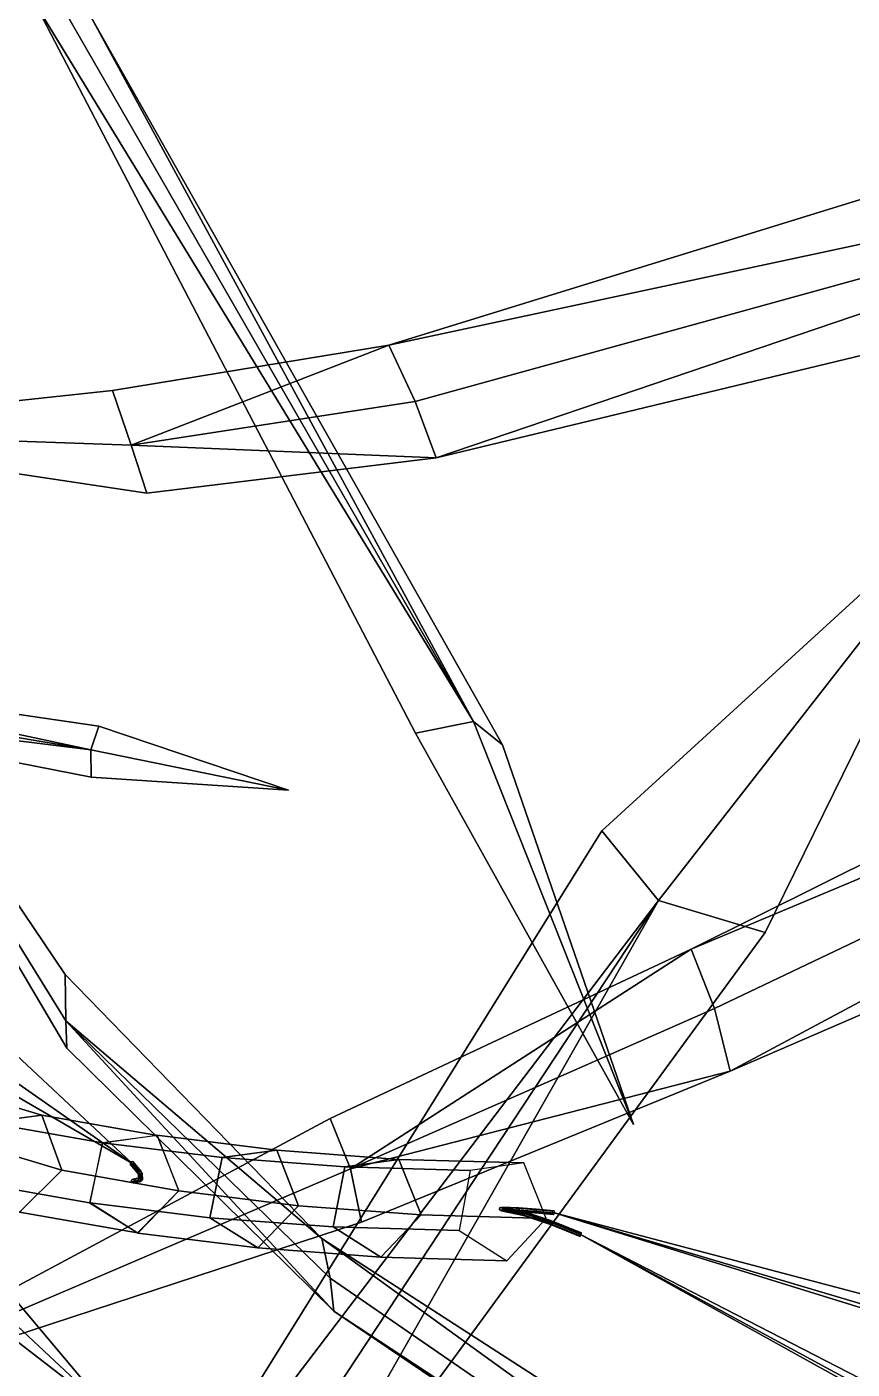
# Model space of a CAD drawing. Header units: metres. Extents: x -488 to 282, y -579 to 399.
# Drawn here: x 64.8 to 115.2, y -81.4 to 0.7 of the extents above; entities that cross this region are included whole.
import ezdxf

# ---------------------------------------------------------------- set-up
doc = ezdxf.new("R2010")
doc.units = ezdxf.units.M

msp = doc.modelspace()

# ---------------------------------------------------------------- linework, layer by layer
at = {"layer": 'coreopsi_1Pdncle', "color": 3}
for points in [[(36.6886, -51.3794, 83.9511), (73.6075, -105.0124, 166.332), (71.3251, -107.2549, 165.8949), (34.4062, -53.6218, 83.514)], [(39.287, -52.2302, 82.2327), (76.2059, -105.8632, 164.6136), (73.6075, -105.0124, 166.332), (36.6886, -51.3794, 83.9511)], [(38.6348, -55.00653, 80.7175), (75.5537, -108.6395, 163.0984), (76.2059, -105.8632, 164.6136), (39.287, -52.2302, 82.2327)], [(34.4062, -53.6218, 83.514), (71.3251, -107.2549, 165.8949), (72.4917, -109.5126, 163.9022), (35.5728, -55.8796, 81.5214)], [(35.5728, -55.8796, 81.5214), (72.4917, -109.5126, 163.9022), (75.5537, -108.6395, 163.0984), (38.6348, -55.00653, 80.7175)]]:
    msp.add_3dface(points, dxfattribs=at)
at = {"layer": 'coreopsi_Leaf', "color": 3}
for points in [[(67.1219, 1.5777, 154.8568), (92.1011, -41.8102, 181.0646), (65.2481, 2.1514, 156.4973)], [(67.1219, 1.5777, 154.8568), (65.2481, 2.1514, 156.4973), (92.1011, -41.8102, 181.0646)], [(65.2481, 2.1514, 156.4973), (92.1011, -41.8102, 181.0646), (88.5399, -42.5112, 183.9477)], [(65.2481, 2.1514, 156.4973), (88.5399, -42.5112, 183.9477), (92.1011, -41.8102, 181.0646)], [(68.7483, 1.2195, 152.963), (92.1011, -41.8102, 181.0646), (67.1219, 1.5777, 154.8568)], [(68.7483, 1.2195, 152.963), (67.1219, 1.5777, 154.8568), (92.1011, -41.8102, 181.0646)], [(68.7483, 1.2195, 152.963), (93.8664, -43.2322, 178.1299), (92.1011, -41.8102, 181.0646)], [(68.7483, 1.2195, 152.963), (92.1011, -41.8102, 181.0646), (93.8664, -43.2322, 178.1299)], [(86.9172, -18.7997, 318.8121), (148.6813, 0.2678, 378.7972), (149.6488, -5.3677, 378.2444)], [(86.9172, -18.7997, 318.8121), (149.6488, -5.3677, 378.2444), (148.6813, 0.2678, 378.7972)], [(86.9172, -18.7997, 318.8121), (149.6488, -5.3677, 378.2444), (88.522, -22.24, 317.8888)], [(86.9172, -18.7997, 318.8121), (88.522, -22.24, 317.8888), (149.6488, -5.3677, 378.2444)], [(88.522, -22.24, 317.8888), (149.6488, -5.3677, 378.2444), (89.8055, -25.6809, 316.4093)], [(88.522, -22.24, 317.8888), (89.8055, -25.6809, 316.4093), (149.6488, -5.3677, 378.2444)], [(89.8055, -25.6809, 316.4093), (149.6488, -5.3677, 378.2444), (154.276, -10.1676, 375.5766)], [(89.8055, -25.6809, 316.4093), (154.276, -10.1676, 375.5766), (149.6488, -5.3677, 378.2444)], [(70.02516, -21.5784, 296.678), (86.9172, -18.7997, 318.8121), (71.1709, -24.9035, 296.7615)], [(70.02516, -21.5784, 296.678), (71.1709, -24.9035, 296.7615), (86.9172, -18.7997, 318.8121)], [(86.9172, -18.7997, 318.8121), (88.522, -22.24, 317.8888), (71.1709, -24.9035, 296.7615)], [(86.9172, -18.7997, 318.8121), (71.1709, -24.9035, 296.7615), (88.522, -22.24, 317.8888)], [(105.4018, -55.7201, 227.5897), (180.1588, -18.5306, 255.5724), (181.1482, -23.9333, 257.2281)], [(105.4018, -55.7201, 227.5897), (181.1482, -23.9333, 257.2281), (180.1588, -18.5306, 255.5724)], [(46.8522, -24.04874, 254.4358), (70.02516, -21.5784, 296.678), (71.1709, -24.9035, 296.7615)], [(46.8522, -24.04874, 254.4358), (71.1709, -24.9035, 296.7615), (70.02516, -21.5784, 296.678)], [(71.1709, -24.9035, 296.7615), (88.522, -22.24, 317.8888), (89.8055, -25.6809, 316.4093)], [(71.1709, -24.9035, 296.7615), (89.8055, -25.6809, 316.4093), (88.522, -22.24, 317.8888)], [(71.1709, -24.9035, 296.7615), (72.1137, -27.8365, 295.4783), (46.8522, -24.04874, 254.4358)], [(71.1709, -24.9035, 296.7615), (46.8522, -24.04874, 254.4358), (72.1137, -27.8365, 295.4783)], [(105.4018, -55.7201, 227.5897), (181.1482, -23.9333, 257.2281), (106.8233, -59.3453, 227.8307)], [(105.4018, -55.7201, 227.5897), (106.8233, -59.3453, 227.8307), (181.1482, -23.9333, 257.2281)], [(106.8233, -59.3453, 227.8307), (181.1482, -23.9333, 257.2281), (107.7869, -63.1766, 227.6729)], [(106.8233, -59.3453, 227.8307), (107.7869, -63.1766, 227.6729), (181.1482, -23.9333, 257.2281)], [(107.7869, -63.1766, 227.6729), (181.1482, -23.9333, 257.2281), (185.0568, -29.7612, 255.7519)], [(107.7869, -63.1766, 227.6729), (185.0568, -29.7612, 255.7519), (181.1482, -23.9333, 257.2281)], [(71.1709, -24.9035, 296.7615), (89.8055, -25.6809, 316.4093), (72.1137, -27.8365, 295.4783)], [(71.1709, -24.9035, 296.7615), (72.1137, -27.8365, 295.4783), (89.8055, -25.6809, 316.4093)], [(46.656, -26.9064, 253.5712), (67.1317, -57.2715, 284.9749), (67.1791, -60.1093, 282.8964)], [(46.656, -26.9064, 253.5712), (67.1791, -60.1093, 282.8964), (67.1317, -57.2715, 284.9749)], [(67.1791, -60.1093, 282.8964), (67.2297, -61.7665, 279.9999), (46.656, -26.9064, 253.5712)], [(67.1791, -60.1093, 282.8964), (46.656, -26.9064, 253.5712), (67.2297, -61.7665, 279.9999)], [(123.6205, -26.8364, 308.0232), (103.3985, -52.7467, 278.3333), (99.932, -48.4807, 277.8931)], [(123.6205, -26.8364, 308.0232), (99.932, -48.4807, 277.8931), (103.3985, -52.7467, 278.3333)], [(123.6205, -26.8364, 308.0232), (109.9139, -54.6966, 277.2104), (103.3985, -52.7467, 278.3333)], [(123.6205, -26.8364, 308.0232), (103.3985, -52.7467, 278.3333), (109.9139, -54.6966, 277.2104)], [(46.1817, -38.7187, 42.1623), (68.7102, -43.5381, 46.06592), (46.00351, -39.7236, 41.9429)], [(46.1817, -38.7187, 42.1623), (46.00351, -39.7236, 41.9429), (68.7102, -43.5381, 46.06592)], [(46.1817, -38.7187, 42.1623), (69.1873, -42.08136, 45.9862), (68.7102, -43.5381, 46.06592)], [(46.1817, -38.7187, 42.1623), (68.7102, -43.5381, 46.06592), (69.1873, -42.08136, 45.9862)], [(46.00351, -39.7236, 41.9429), (68.7102, -43.5381, 46.06592), (45.6797, -40.6852, 41.6436)], [(46.00351, -39.7236, 41.9429), (45.6797, -40.6852, 41.6436), (68.7102, -43.5381, 46.06592)], [(45.6797, -40.6852, 41.6436), (68.7102, -43.5381, 46.06592), (68.7275, -45.2123, 45.1289)], [(45.6797, -40.6852, 41.6436), (68.7275, -45.2123, 45.1289), (68.7102, -43.5381, 46.06592)], [(101.8755, -66.4416, 194.6613), (88.5399, -42.5112, 183.9477), (92.1011, -41.8102, 181.0646)], [(101.8755, -66.4416, 194.6613), (92.1011, -41.8102, 181.0646), (88.5399, -42.5112, 183.9477)], [(101.8755, -66.4416, 194.6613), (92.1011, -41.8102, 181.0646), (93.8664, -43.2322, 178.1299)], [(101.8755, -66.4416, 194.6613), (93.8664, -43.2322, 178.1299), (92.1011, -41.8102, 181.0646)], [(80.7734, -45.9972, 46.7221), (68.7102, -43.5381, 46.06592), (69.1873, -42.08136, 45.9862)], [(80.7734, -45.9972, 46.7221), (69.1873, -42.08136, 45.9862), (68.7102, -43.5381, 46.06592)], [(80.7734, -45.9972, 46.7221), (68.7275, -45.2123, 45.1289), (68.7102, -43.5381, 46.06592)], [(80.7734, -45.9972, 46.7221), (68.7102, -43.5381, 46.06592), (68.7275, -45.2123, 45.1289)], [(69.8214, -96.8694, 215.304), (99.932, -48.4807, 277.8931), (103.3985, -52.7467, 278.3333)], [(69.8214, -96.8694, 215.304), (103.3985, -52.7467, 278.3333), (99.932, -48.4807, 277.8931)], [(69.8214, -96.8694, 215.304), (103.3985, -52.7467, 278.3333), (72.8877, -99.02472, 215.1733)], [(69.8214, -96.8694, 215.304), (72.8877, -99.02472, 215.1733), (103.3985, -52.7467, 278.3333)], [(72.8877, -99.02472, 215.1733), (103.3985, -52.7467, 278.3333), (75.8012, -101.3628, 214.4739)], [(72.8877, -99.02472, 215.1733), (75.8012, -101.3628, 214.4739), (103.3985, -52.7467, 278.3333)], [(75.8012, -101.3628, 214.4739), (103.3985, -52.7467, 278.3333), (109.9139, -54.6966, 277.2104)], [(75.8012, -101.3628, 214.4739), (109.9139, -54.6966, 277.2104), (103.3985, -52.7467, 278.3333)], [(83.3294, -66.0774, 213.9399), (105.4018, -55.7201, 227.5897), (84.5756, -69.1412, 215.1234)], [(83.3294, -66.0774, 213.9399), (84.5756, -69.1412, 215.1234), (105.4018, -55.7201, 227.5897)], [(105.4018, -55.7201, 227.5897), (106.8233, -59.3453, 227.8307), (84.5756, -69.1412, 215.1234)], [(105.4018, -55.7201, 227.5897), (84.5756, -69.1412, 215.1234), (106.8233, -59.3453, 227.8307)], [(67.1317, -57.2715, 284.9749), (82.8293, -73.402, 301.5994), (67.1791, -60.1093, 282.8964)], [(67.1317, -57.2715, 284.9749), (67.1791, -60.1093, 282.8964), (82.8293, -73.402, 301.5994)], [(71.2148, -68.8017, 184.6511), (54.2374, -58.9642, 228.6503), (57.3038, -59.09901, 230.3592)], [(71.2148, -68.8017, 184.6511), (57.3038, -59.09901, 230.3592), (54.2374, -58.9642, 228.6503)], [(57.3038, -59.09901, 230.3592), (60.6137, -58.9008, 230.6945), (71.2148, -68.8017, 184.6511)], [(57.3038, -59.09901, 230.3592), (71.2148, -68.8017, 184.6511), (60.6137, -58.9008, 230.6945)], [(84.5756, -69.1412, 215.1234), (106.8233, -59.3453, 227.8307), (107.7869, -63.1766, 227.6729)], [(84.5756, -69.1412, 215.1234), (107.7869, -63.1766, 227.6729), (106.8233, -59.3453, 227.8307)], [(82.8293, -73.402, 301.5994), (83.3306, -75.8393, 298.5874), (67.1791, -60.1093, 282.8964)], [(82.8293, -73.402, 301.5994), (67.1791, -60.1093, 282.8964), (83.3306, -75.8393, 298.5874)], [(67.1791, -60.1093, 282.8964), (83.3306, -75.8393, 298.5874), (83.557, -77.8486, 295.1834)], [(67.1791, -60.1093, 282.8964), (83.557, -77.8486, 295.1834), (83.3306, -75.8393, 298.5874)], [(67.1791, -60.1093, 282.8964), (83.557, -77.8486, 295.1834), (67.2297, -61.7665, 279.9999)], [(67.1791, -60.1093, 282.8964), (67.2297, -61.7665, 279.9999), (83.557, -77.8486, 295.1834)], [(84.5756, -69.1412, 215.1234), (107.7869, -63.1766, 227.6729), (85.2456, -72.4039, 215.0088)], [(84.5756, -69.1412, 215.1234), (85.2456, -72.4039, 215.0088), (107.7869, -63.1766, 227.6729)], [(49.8137, -84.02437, 184.3502), (83.3294, -66.0774, 213.9399), (84.5756, -69.1412, 215.1234)], [(49.8137, -84.02437, 184.3502), (84.5756, -69.1412, 215.1234), (83.3294, -66.0774, 213.9399)], [(84.5756, -69.1412, 215.1234), (85.2456, -72.4039, 215.0088), (49.8137, -84.02437, 184.3502)], [(84.5756, -69.1412, 215.1234), (49.8137, -84.02437, 184.3502), (85.2456, -72.4039, 215.0088)], [(96.969, -71.8241, 226.4838), (117.7722, -78.2481, 269.4594), (121.0118, -78.9465, 268.2941)], [(96.969, -71.8241, 226.4838), (121.0118, -78.9465, 268.2941), (117.7722, -78.2481, 269.4594)], [(121.0118, -78.9465, 268.2941), (123.5648, -78.8478, 266.1541), (96.969, -71.8241, 226.4838)], [(121.0118, -78.9465, 268.2941), (96.969, -71.8241, 226.4838), (123.5648, -78.8478, 266.1541)], [(82.8293, -73.402, 301.5994), (143.3224, -117.1166, 347.1791), (83.3306, -75.8393, 298.5874)], [(82.8293, -73.402, 301.5994), (83.3306, -75.8393, 298.5874), (143.3224, -117.1166, 347.1791)], [(82.8293, -73.402, 301.5994), (144.1291, -113.0012, 351.1053), (143.3224, -117.1166, 347.1791)], [(82.8293, -73.402, 301.5994), (143.3224, -117.1166, 347.1791), (144.1291, -113.0012, 351.1053)], [(98.6341, -73.1647, 224.4167), (137.6664, -94.8301, 242.5284), (139.3944, -95.2553, 239.4995)], [(98.6341, -73.1647, 224.4167), (139.3944, -95.2553, 239.4995), (137.6664, -94.8301, 242.5284)], [(139.3944, -95.2553, 239.4995), (140.2278, -94.5665, 236.3471), (98.6341, -73.1647, 224.4167)], [(139.3944, -95.2553, 239.4995), (98.6341, -73.1647, 224.4167), (140.2278, -94.5665, 236.3471)], [(70.00429, -84.1761, 52.03935), (61.00534, -75.765, 51.5206), (62.09599, -74.8182, 52.04035)], [(70.00429, -84.1761, 52.03935), (62.09599, -74.8182, 52.04035), (61.00534, -75.765, 51.5206)], [(70.00429, -84.1761, 52.03935), (60.4972, -76.8425, 50.01657), (61.00534, -75.765, 51.5206)], [(70.00429, -84.1761, 52.03935), (61.00534, -75.765, 51.5206), (60.4972, -76.8425, 50.01657)], [(83.3306, -75.8393, 298.5874), (143.3224, -117.1166, 347.1791), (83.557, -77.8486, 295.1834)], [(83.3306, -75.8393, 298.5874), (83.557, -77.8486, 295.1834), (143.3224, -117.1166, 347.1791)], [(83.557, -77.8486, 295.1834), (143.3224, -117.1166, 347.1791), (146.362, -120.3405, 341.5282)], [(83.557, -77.8486, 295.1834), (146.362, -120.3405, 341.5282), (143.3224, -117.1166, 347.1791)]]:
    msp.add_3dface(points, dxfattribs=at)
at = {"layer": 'coreopsi_Petiole', "color": 3}
for points in [[(58.6961, -63.7642, 149.961), (65.6974, -65.8662, 164.0552), (62.3299, -66.3111, 165.6611), (55.3141, -64.2059, 151.5369)], [(59.847, -67.1052, 148.6846), (66.9265, -69.2374, 162.9413), (65.6974, -65.8662, 164.0552), (58.6961, -63.7642, 149.961)], [(62.3299, -66.3111, 165.6611), (69.4199, -67.5488, 179.8506), (68.6247, -71.2201, 179.9264), (61.4464, -69.9613, 165.5546)], [(65.6974, -65.8662, 164.0552), (72.7728, -67.1027, 178.2148), (69.4199, -67.5488, 179.8506), (62.3299, -66.3111, 165.6611)], [(66.9265, -69.2374, 162.9413), (74.08104, -70.4941, 177.2643), (72.7728, -67.1027, 178.2148), (65.6974, -65.8662, 164.0552)], [(57.1871, -69.643, 149.4598), (64.3301, -71.7972, 163.8483), (66.9265, -69.2374, 162.9413), (59.847, -67.1052, 148.6846)], [(72.7373, -67.09746, 178.1448), (80.06164, -68.00618, 192.3797), (76.7331, -68.4559, 194.0636), (69.4088, -67.5472, 179.8286)], [(74.0699, -70.4925, 177.2424), (81.3942, -71.4012, 191.4773), (80.06164, -68.00618, 192.3797), (72.7373, -67.09746, 178.1448)], [(69.4088, -67.5472, 179.8286), (76.7331, -68.4559, 194.0636), (75.9776, -72.1331, 194.2176), (68.6532, -71.2244, 179.9827)], [(80.06164, -68.00618, 192.3797), (87.5258, -68.5673, 206.4708), (84.2223, -69.01955, 208.2025), (76.7331, -68.4559, 194.0636)], [(81.3942, -71.4012, 191.4773), (88.8833, -71.9648, 205.6162), (87.5258, -68.5673, 206.4708), (80.06164, -68.00618, 192.3797)], [(71.6384, -69.3257, 182.7313), (71.1329, -68.722, 184.6036), (71.1059, -68.8596, 184.6405), (71.613, -69.4661, 182.757)], [(71.613, -69.4661, 182.757), (71.1059, -68.8596, 184.6405), (71.2313, -68.9171, 184.6926), (71.7435, -69.5332, 182.7709)], [(71.7819, -69.3051, 182.7292), (71.2723, -68.6938, 184.6318), (71.1329, -68.722, 184.6036), (71.6384, -69.3257, 182.7313)], [(71.7435, -69.5332, 182.7709), (71.2313, -68.9171, 184.6926), (71.3327, -68.8137, 184.6865), (71.8465, -69.4326, 182.7535)], [(71.8465, -69.4326, 182.7535), (71.3327, -68.8137, 184.6865), (71.2723, -68.6938, 184.6318), (71.7819, -69.3051, 182.7292)], [(76.7331, -68.4559, 194.0636), (84.2223, -69.01955, 208.2025), (83.5073, -72.7008, 208.4344), (75.9776, -72.1331, 194.2176)], [(87.5258, -68.5673, 206.4708), (95.1608, -68.7858, 220.4796), (91.8828, -69.2393, 222.2589), (84.2223, -69.01955, 208.2025)], [(88.8833, -71.9648, 205.6162), (96.5439, -72.1846, 219.6726), (95.1608, -68.7858, 220.4796), (87.5258, -68.5673, 206.4708)], [(64.3301, -71.7972, 163.8483), (71.5489, -73.06794, 178.3039), (74.08104, -70.4941, 177.2643), (66.9265, -69.2374, 162.9413)], [(71.2006, -69.8074, 178.7282), (71.6652, -69.6966, 180.7346), (71.6385, -69.8384, 180.7486), (71.1739, -69.9492, 178.7422)], [(71.3407, -69.7906, 178.6948), (71.8053, -69.6798, 180.7012), (71.6652, -69.6966, 180.7346), (71.2006, -69.8074, 178.7282)], [(71.4019, -69.9218, 178.6879), (71.8664, -69.811, 180.6943), (71.8053, -69.6798, 180.7012), (71.3407, -69.7906, 178.6948)], [(71.6652, -69.6966, 180.7346), (71.6384, -69.3257, 182.7313), (71.613, -69.4661, 182.757), (71.6385, -69.8384, 180.7486)], [(71.6385, -69.8384, 180.7486), (71.613, -69.4661, 182.757), (71.7435, -69.5332, 182.7709), (71.7647, -69.9102, 180.7233)], [(71.8053, -69.6798, 180.7012), (71.7819, -69.3051, 182.7292), (71.6384, -69.3257, 182.7313), (71.6652, -69.6966, 180.7346)], [(71.7647, -69.9102, 180.7233), (71.7435, -69.5332, 182.7709), (71.8465, -69.4326, 182.7535), (71.8664, -69.811, 180.6943)], [(71.8664, -69.811, 180.6943), (71.8465, -69.4326, 182.7535), (71.7819, -69.3051, 182.7292), (71.8053, -69.6798, 180.7012)], [(84.2223, -69.01955, 208.2025), (91.8828, -69.2393, 222.2589), (91.2095, -72.9227, 222.5682), (83.5073, -72.7008, 208.4344)], [(61.4464, -69.9613, 165.5546), (68.6247, -71.2201, 179.9264), (71.5489, -73.06794, 178.3039), (64.3301, -71.7972, 163.8483)], [(71.1739, -69.9492, 178.7422), (71.6385, -69.8384, 180.7486), (71.7647, -69.9102, 180.7233), (71.3002, -70.02104, 178.7169)], [(71.3002, -70.02104, 178.7169), (71.7647, -69.9102, 180.7233), (71.8664, -69.811, 180.6943), (71.4019, -69.9218, 178.6879)], [(71.5774, -73.0722, 178.3601), (78.9017, -73.9809, 192.5951), (81.3942, -71.4012, 191.4773), (74.0699, -70.4925, 177.2424)], [(68.6532, -71.2244, 179.9827), (75.9776, -72.1331, 194.2176), (78.9017, -73.9809, 192.5951), (71.5774, -73.0722, 178.3601)], [(75.9776, -72.1331, 194.2176), (83.5073, -72.7008, 208.4344), (86.4315, -74.5485, 206.8118), (78.9017, -73.9809, 192.5951)], [(78.9017, -73.9809, 192.5951), (86.4315, -74.5485, 206.8118), (88.8833, -71.9648, 205.6162), (81.3942, -71.4012, 191.4773)], [(86.4315, -74.5485, 206.8118), (94.1337, -74.7705, 220.9456), (96.5439, -72.1846, 219.6726), (88.8833, -71.9648, 205.6162)], [(93.7086, -71.5016, 221.2318), (94.7338, -71.5544, 223.0205), (94.7073, -71.6965, 223.0315), (93.682, -71.6437, 221.2428)], [(93.682, -71.6437, 221.2428), (94.7073, -71.6965, 223.0315), (94.8184, -71.7678, 222.9658), (93.7931, -71.7149, 221.177)], [(93.7254, -71.504, 221.255), (95.09753, -71.7974, 222.7666), (95.06474, -71.9386, 222.7689), (93.6926, -71.6452, 221.2573)], [(93.6926, -71.6452, 221.2573), (95.06474, -71.9386, 222.7689), (95.1546, -72.00681, 222.6741), (93.7825, -71.7134, 221.1625)], [(93.8336, -71.484, 221.1606), (94.8589, -71.5369, 222.9494), (94.7338, -71.5544, 223.0205), (93.7086, -71.5016, 221.2318)], [(93.8336, -71.484, 221.1606), (95.2057, -71.7774, 222.6722), (95.09753, -71.7974, 222.7666), (93.7254, -71.504, 221.255)], [(93.7825, -71.7134, 221.1625), (95.1546, -72.00681, 222.6741), (95.2408, -71.9061, 222.6154), (93.8688, -71.6127, 221.1038)], [(93.7931, -71.7149, 221.177), (94.8184, -71.7678, 222.9658), (94.9109, -71.668, 222.9157), (93.8856, -71.6151, 221.127)], [(93.8688, -71.6127, 221.1038), (95.2408, -71.9061, 222.6154), (95.2057, -71.7774, 222.6722), (93.8336, -71.484, 221.1606)], [(93.8856, -71.6151, 221.127), (94.9109, -71.668, 222.9157), (94.8589, -71.5369, 222.9494), (93.8336, -71.484, 221.1606)], [(94.7338, -71.5544, 223.0205), (95.7984, -71.6318, 224.7887), (95.7713, -71.7738, 224.7987), (94.7073, -71.6965, 223.0315)], [(94.7073, -71.6965, 223.0315), (95.7713, -71.7738, 224.7987), (95.8806, -71.845, 224.7298), (94.8184, -71.7678, 222.9658)], [(94.8589, -71.5369, 222.9494), (95.922, -71.6141, 224.715), (95.7984, -71.6318, 224.7887), (94.7338, -71.5544, 223.0205)], [(94.8184, -71.7678, 222.9658), (95.8806, -71.845, 224.7298), (95.9725, -71.7451, 224.6788), (94.9109, -71.668, 222.9157)], [(94.9109, -71.668, 222.9157), (95.9725, -71.7451, 224.6788), (95.922, -71.6141, 224.715), (94.8589, -71.5369, 222.9494)], [(95.09753, -71.7974, 222.7666), (96.7789, -72.3409, 223.8897), (96.7373, -72.4797, 223.8845), (95.06474, -71.9386, 222.7689)], [(95.06474, -71.9386, 222.7689), (96.7373, -72.4797, 223.8845), (96.7979, -72.5398, 223.7643), (95.1546, -72.00681, 222.6741)], [(95.2057, -71.7774, 222.6722), (96.8637, -72.3145, 223.7751), (96.7789, -72.3409, 223.8897), (95.09753, -71.7974, 222.7666)], [(95.1546, -72.00681, 222.6741), (96.7979, -72.5398, 223.7643), (96.8753, -72.4367, 223.698), (95.2408, -71.9061, 222.6154)], [(95.2408, -71.9061, 222.6154), (96.8753, -72.4367, 223.698), (96.8637, -72.3145, 223.7751), (95.2057, -71.7774, 222.6722)], [(95.7984, -71.6318, 224.7887), (96.9002, -71.7335, 226.5325), (96.8726, -71.8756, 226.5417), (95.7713, -71.7738, 224.7987)], [(95.7713, -71.7738, 224.7987), (96.8726, -71.8756, 226.5417), (96.9799, -71.9465, 226.4697), (95.8806, -71.845, 224.7298)], [(95.922, -71.6141, 224.715), (97.02233, -71.7158, 226.4564), (96.9002, -71.7335, 226.5325), (95.7984, -71.6318, 224.7887)], [(95.8806, -71.845, 224.7298), (96.9799, -71.9465, 226.4697), (97.07132, -71.8466, 226.4178), (95.9725, -71.7451, 224.6788)], [(95.9725, -71.7451, 224.6788), (97.07132, -71.8466, 226.4178), (97.02233, -71.7158, 226.4564), (95.922, -71.6141, 224.715)], [(83.5073, -72.7008, 208.4344), (91.2095, -72.9227, 222.5682), (94.1337, -74.7705, 220.9456), (86.4315, -74.5485, 206.8118)], [(96.7789, -72.3409, 223.8897), (98.6295, -73.09279, 224.5172), (98.5779, -73.2279, 224.5071), (96.7373, -72.4797, 223.8845)], [(96.7373, -72.4797, 223.8845), (98.5779, -73.2279, 224.5071), (98.6046, -73.2756, 224.3702), (96.7979, -72.5398, 223.7643)], [(96.8637, -72.3145, 223.7751), (98.6873, -73.05647, 224.3894), (98.6295, -73.09279, 224.5172), (96.7789, -72.3409, 223.8897)], [(96.7979, -72.5398, 223.7643), (98.6046, -73.2756, 224.3702), (98.6721, -73.1688, 224.299), (96.8753, -72.4367, 223.698)], [(96.8753, -72.4367, 223.698), (98.6721, -73.1688, 224.299), (98.6873, -73.05647, 224.3894), (96.8637, -72.3145, 223.7751)]]:
    msp.add_3dface(points, dxfattribs=at)

doc.saveas('drawing.dxf')
